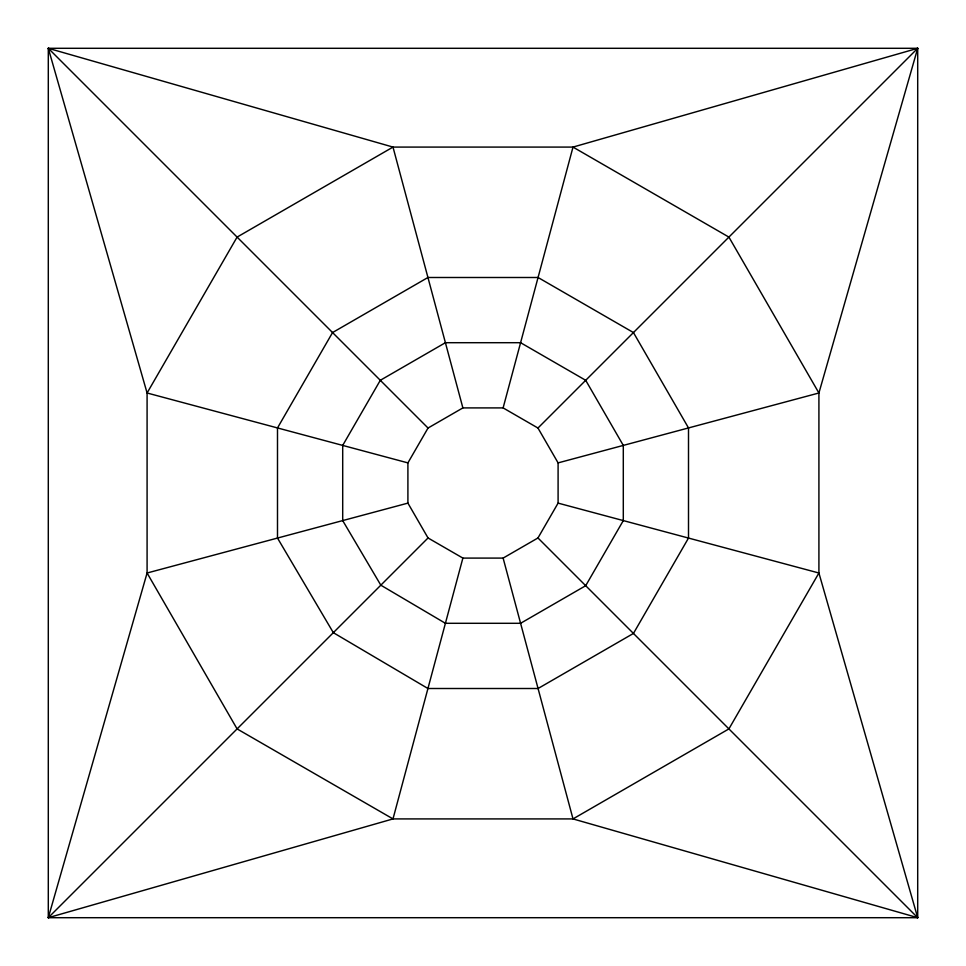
<?xml version="1.0" encoding="UTF-8"?>
<svg xmlns="http://www.w3.org/2000/svg" width="966" height="966" viewBox="0 0 966 966"><rect width="100%" height="100%" fill="white"/><g stroke="black" fill="none" stroke-linecap="round" stroke-linejoin="round"><path stroke-width="1.45" d="M462.883 558.094L392.993 818.914L48.3 917.7L48.3 48.3L917.7 48.3L917.7 917.7L48.3 917.7L147.086 573.007L147.086 392.993L48.3 48.3L392.993 147.086L573.007 147.086L917.7 48.3L818.914 392.993L818.914 573.007L917.7 917.7L573.007 818.914L392.993 818.914L237.093 728.907L147.086 573.007L407.906 503.117L428.035 537.965L462.883 558.094L503.117 558.094L537.965 537.965L558.094 503.117L558.094 462.883L537.965 428.035L503.117 407.906L462.883 407.906L428.035 428.035L407.906 462.883L407.906 503.117M503.117 407.906L573.007 147.086L728.907 237.093L818.914 392.993L558.094 462.883M48.3 917.7L428.035 537.965M537.965 428.035L917.7 48.3M407.906 462.883L147.086 392.993L237.093 237.093L392.993 147.086L462.883 407.906M558.094 503.117L818.914 573.007L728.907 728.907L573.007 818.914L503.117 558.094M48.3 48.3L428.035 428.035M537.965 537.965L917.7 917.7M332.558 332.558L277.496 427.938L277.496 538.062L333.33 632.67L427.938 688.504L538.062 688.504L633.442 633.442L688.504 538.062L688.504 427.938L633.442 332.558L538.062 277.496L427.938 277.496L332.558 332.558M380.302 380.302L342.701 445.411L342.701 520.589L380.821 585.179L445.411 623.299L520.589 623.299L585.698 585.698L623.299 520.589L623.299 445.411L585.698 380.302L520.589 342.701L445.411 342.701L380.302 380.302"/></g></svg>
